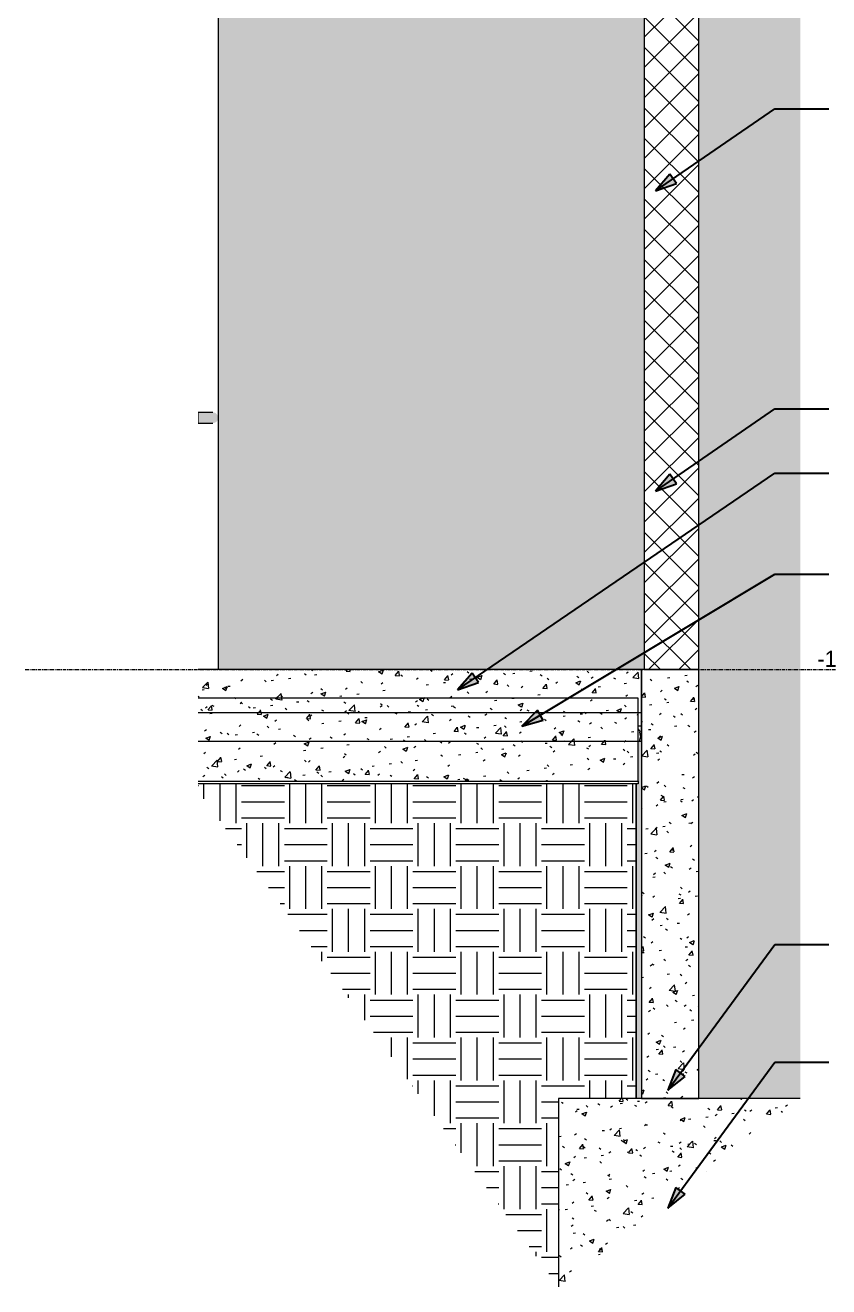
# Model space of a CAD drawing. Header units: inches. Extents: x -3674 to 3492, y -177 to 491.
# Drawn here: x -3673.6 to -3561.1, y -130.8 to 45.7 of the extents above; entities that cross this region are included whole.
import ezdxf

# ---------------------------------------------------------------- set-up
doc = ezdxf.new("R2010")
doc.units = ezdxf.units.IN
doc.header["$MEASUREMENT"] = 0
doc.linetypes.add('Grid Line 1_2_', pattern=[0.875, 0.5, -0.125, 0.125, -0.125])
for name, color, linetype, lineweight in [('0-2', 55, 'Continuous', 9), ('0-3', 90, 'Continuous', 5), ('A-FLOR-4', 192, 'Continuous', 9), ('A-FLOR-7', 7, 'Continuous', 9), ('A-FLOR-HRAL-1', 31, 'Continuous', 9), ('A-FLOR-HRAL-2', 55, 'Continuous', 9), ('A-FLOR-LEVL', 51, 'Continuous', 9), ('A-FLOR-LEVL-1', 51, 'Grid Line 1_2_', 9), ('A-FLOR-MCUT-1', 51, 'Continuous', 9), ('A-FLOR-PATT-1', 252, 'Continuous', 9), ('A-WALL-2', 7, 'Continuous', 9), ('A-WALL-PATT-1', 55, 'Continuous', 9), ('A-WALL-PATT-2', 252, 'Continuous', 9), ('C-TOPO', 7, 'Continuous', 9), ('C-TOPO-1', 252, 'Continuous', 9), ('C-TOPO-2', 55, 'Continuous', 9), ('G-ANNO-TEXT', 231, 'Continuous', 30), ('I-WALL-1', 55, 'Continuous', 9), ('S-BEAM-1', 55, 'Continuous', 9), ('S-BEAM-3', 7, 'Continuous', 9), ('S-BEAM-4', 252, 'Continuous', 9)]:
    doc.layers.add(name, color=color, linetype=linetype, lineweight=lineweight)
doc.styles.add('Century Gothic', font='ufonts.com_century-gothic.ttf', dxfattribs={"height": 2.25})
pattern_1 = [(50, (-3127.324, 138.832), (6.885997, -0.602097), [0.72, -7.92]), (355, (-3127.324, 138.832), (-1.331756, 7.22055), [0.576, -6.336]), (100.451, (-3126.75, 138.781), (5.55363, 6.61819), [0.612, -6.731]), (46.184, (-3127.324, 140.752), (10.24564, -1.58893), [1.08, -11.88]), (96.636, (-3126.47, 140.619), (8.97244, 9.35152), [0.918, -10.096]), (351.184, (-3127.324, 140.752), (8.9732, 9.35123), [0.864, -9.504]), (21, (-3126.364, 140.272), (5.730726, -3.865003), [0.72, -7.92]), (326, (-3126.364, 140.272), (2.33581, 6.96088), [0.576, -6.336]), (71.451, (-3125.886, 139.95), (8.065876, 3.09595), [0.612, -6.731]), (37.5, (-3127.324, 138.832), (0.116866, 3.195478), [0.317, -5.942, 0.317, -6.115, -6.36]), (37.5, (-3127.324, 138.832), (0.116866, 3.195478), [-12.691, 0.317, -6.043]), (7.5, (-3127.324, 138.832), (2.52543, 3.786025), [0.317, -3.35, 0.317, -5.798, -2.424]), (7.5, (-3127.324, 138.832), (2.52543, 3.786025), [-9.782, 0.317, -2.107]), (327.5, (-3129.465, 138.832), (5.124369, -0.216176), [0.317, -2.083, 0.317, -7.171, -9.936]), (327.5, (-3129.465, 138.832), (5.124369, -0.216176), [-9.888, 0.317, -9.619]), (317.5, (-3130.425, 138.832), (5.598326, 0.96141), [0.317, -2.803, 0.317, -4.656, -7.056]), (317.5, (-3130.425, 138.832), (5.598326, 0.96141), [-8.093, 0.317, -6.739])]
pattern_2 = [(0, (-3127.324, 138.832), (3.84, 0.96), [0.317, -2.563, 0.317, -2.563, -15.36]), (0, (-3127.324, 138.832), (3.84, 0.96), [-5.76, 0.317, -5.443, 0.317, -2.563, -6.72]), (0, (-3127.324, 138.832), (3.84, 0.96), [-14.4, 0.317, -1.603, 0.317, -4.483]), (120, (-3125.884, 139.312), (-2.7513844, 2.8455376), [0.317, -2.563, 0.317, -2.563, -15.36]), (120, (-3125.884, 139.312), (-2.7513844, 2.8455376), [-5.76, 0.317, -5.443, 0.317, -2.563, -6.72]), (120, (-3125.884, 139.312), (-2.7513844, 2.8455376), [-14.4, 0.317, -1.603, 0.317, -4.483]), (240, (-3125.404, 141.232), (-1.0886156, -3.8055376), [0.317, -2.563, 0.317, -2.563, -15.36]), (240, (-3125.404, 141.232), (-1.0886156, -3.8055376), [-5.76, 0.317, -5.443, 0.317, -2.563, -6.72]), (240, (-3125.404, 141.232), (-1.0886156, -3.8055376), [-14.4, 0.317, -1.603, 0.317, -4.483])]

# ---------------------------------------------------------------- blocks, each defined once
blk = doc.blocks.new('Top Rail Type - Top Rail_Internal_-2659697-WALL SECITON - ELEVATOR - NORTH WALL')
at = {"layer": 'A-FLOR-HRAL-1'}
h = blk.add_hatch(color=256, dxfattribs=at)
edge = h.paths.add_edge_path(flags=0)
edge.add_line((-3649.39, -9.18), (-3649.32, -9.18))
edge.add_line((-3649.32, -9.18), (-3649.32, -8.43))
edge.add_line((-3649.32, -8.43), (-3649.39, -8.44))
for points in [[(-3646.57, -9.18), (-3646.6, -8.98), (-3646.7, -8.77), (-3646.81, -8.64), (-3646.98, -8.52), (-3647.13, -8.46), (-3647.34, -8.43), (-3648.01, -8.43), (-3649.32, -8.43), (-3649.32, -9.18), (-3646.6, -9.18)], [(-3647.32, -9.93), (-3647.1, -9.89), (-3646.92, -9.81), (-3646.77, -9.69), (-3646.66, -9.52), (-3646.6, -9.37), (-3646.57, -9.18), (-3649.32, -9.18), (-3649.32, -9.93), (-3647.34, -9.93)]]:
    blk.add_hatch(color=256, dxfattribs=at).paths.add_polyline_path(points, flags=0)
h = blk.add_hatch(color=256, dxfattribs=at)
h.paths.add_polyline_path([(-3649.32, -9.9), (-3649.32, -9.18), (-3649.39, -9.18), (-3649.39, -9.9)], flags=0)
h.paths.add_polyline_path([(-3649.32, -9.93), (-3649.32, -9.93), (-3649.32, -9.9), (-3649.39, -9.92), (-3649.39, -9.93)], flags=0)
at = {"layer": 'A-FLOR-HRAL-2'}
for p, q in [((-3649.32, -8.43), (-3649.39, -8.43)), ((-3649.39, -9.93), (-3649.32, -9.93))]:
    blk.add_line(p, q, dxfattribs=at)
at = {"layer": 'A-FLOR-HRAL-2', "flags": 128}
for points in [[(-3649.32, 143.57), (-3649.24, 143.57), (-3649.16, 143.57), (-3649.08, 143.57), (-3649.01, 143.57), (-3648.93, 143.57), (-3648.85, 143.57), (-3648.77, 143.57), (-3648.69, 143.57), (-3648.62, 143.57), (-3648.54, 143.57), (-3648.47, 143.57), (-3648.46, 143.57)], [(-3647.62, 143.57), (-3647.6, 143.57), (-3647.56, 143.57), (-3647.52, 143.57), (-3647.49, 143.57), (-3647.46, 143.57), (-3647.43, 143.57), (-3647.41, 143.57), (-3647.39, 143.57), (-3647.37, 143.57), (-3647.35, 143.57), (-3647.34, 143.57)], [(-3647.32, 143.57), (-3647.29, 143.57), (-3647.26, 143.57), (-3647.23, 143.56), (-3647.2, 143.56), (-3647.17, 143.55), (-3647.15, 143.55), (-3647.12, 143.54), (-3647.09, 143.53), (-3647.06, 143.52), (-3647.03, 143.51), (-3647, 143.5), (-3646.98, 143.49), (-3646.95, 143.47), (-3646.93, 143.46), (-3646.9, 143.44), (-3646.88, 143.42), (-3646.85, 143.4), (-3646.83, 143.38), (-3646.81, 143.36), (-3646.79, 143.34), (-3646.77, 143.32), (-3646.75, 143.3), (-3646.73, 143.27), (-3646.71, 143.25), (-3646.69, 143.23), (-3646.68, 143.2), (-3646.66, 143.17), (-3646.65, 143.15), (-3646.64, 143.12), (-3646.62, 143.09), (-3646.61, 143.06), (-3646.61, 143.03), (-3646.6, 143.01), (-3646.59, 142.98), (-3646.58, 142.95), (-3646.58, 142.92), (-3646.58, 142.89), (-3646.57, 142.86), (-3646.57, 142.83)], [(-3648.38, 142.07), (-3648.45, 142.07), (-3648.53, 142.07), (-3648.6, 142.07), (-3648.67, 142.07), (-3648.75, 142.07), (-3648.83, 142.07), (-3648.91, 142.07), (-3648.98, 142.07), (-3649.06, 142.07), (-3649.14, 142.07), (-3649.22, 142.07), (-3649.3, 142.07), (-3649.32, 142.07)], [(-3647.34, 142.07), (-3647.35, 142.07), (-3647.36, 142.07), (-3647.38, 142.07), (-3647.4, 142.07), (-3647.43, 142.07), (-3647.45, 142.07), (-3647.48, 142.07), (-3647.51, 142.07), (-3647.55, 142.07), (-3647.57, 142.07)], [(-3646.57, 142.82), (-3646.57, 142.79), (-3646.58, 142.76), (-3646.58, 142.73), (-3646.58, 142.7), (-3646.59, 142.67), (-3646.6, 142.64), (-3646.6, 142.61), (-3646.61, 142.58), (-3646.62, 142.56), (-3646.63, 142.53), (-3646.65, 142.5), (-3646.66, 142.47), (-3646.67, 142.45), (-3646.69, 142.42), (-3646.7, 142.4), (-3646.72, 142.37), (-3646.74, 142.35), (-3646.76, 142.33), (-3646.78, 142.3), (-3646.8, 142.28), (-3646.82, 142.26), (-3646.85, 142.24), (-3646.87, 142.22), (-3646.89, 142.21), (-3646.92, 142.19), (-3646.94, 142.17), (-3646.97, 142.16), (-3647, 142.14), (-3647.02, 142.13), (-3647.05, 142.12), (-3647.08, 142.11), (-3647.11, 142.1), (-3647.14, 142.09), (-3647.17, 142.09), (-3647.2, 142.08), (-3647.23, 142.08), (-3647.26, 142.07), (-3647.29, 142.07), (-3647.32, 142.07)], [(-3647.32, -8.43), (-3647.33, -8.43), (-3647.33, -8.43), (-3647.34, -8.43), (-3647.35, -8.43), (-3647.36, -8.43), (-3647.38, -8.43), (-3647.4, -8.43), (-3647.43, -8.43), (-3647.45, -8.43), (-3647.48, -8.43), (-3647.51, -8.43), (-3647.55, -8.43), (-3647.59, -8.43), (-3647.63, -8.43), (-3647.67, -8.43), (-3647.72, -8.43), (-3647.77, -8.43), (-3647.82, -8.43), (-3647.87, -8.43), (-3647.93, -8.43), (-3647.99, -8.43), (-3648.05, -8.43), (-3648.11, -8.43), (-3648.18, -8.43), (-3648.24, -8.43), (-3648.31, -8.43), (-3648.38, -8.43), (-3648.45, -8.43), (-3648.53, -8.43), (-3648.6, -8.43), (-3648.67, -8.43), (-3648.75, -8.43), (-3648.83, -8.43), (-3648.91, -8.43), (-3648.98, -8.43), (-3649.06, -8.43), (-3649.14, -8.43), (-3649.22, -8.43), (-3649.3, -8.43), (-3649.32, -8.43)], [(-3649.32, -9.93), (-3649.24, -9.93), (-3649.16, -9.93), (-3649.08, -9.93), (-3649.01, -9.93), (-3648.93, -9.93), (-3648.85, -9.93), (-3648.77, -9.93), (-3648.69, -9.93), (-3648.62, -9.93), (-3648.54, -9.93), (-3648.47, -9.93), (-3648.4, -9.93), (-3648.33, -9.93), (-3648.26, -9.93), (-3648.19, -9.93), (-3648.13, -9.93), (-3648.07, -9.93), (-3648, -9.93), (-3647.95, -9.93), (-3647.89, -9.93), (-3647.83, -9.93), (-3647.78, -9.93), (-3647.73, -9.93), (-3647.69, -9.93), (-3647.64, -9.93), (-3647.6, -9.93), (-3647.56, -9.93), (-3647.52, -9.93), (-3647.49, -9.93), (-3647.46, -9.93), (-3647.43, -9.93), (-3647.41, -9.93), (-3647.39, -9.93), (-3647.37, -9.93), (-3647.35, -9.93), (-3647.34, -9.93), (-3647.33, -9.93), (-3647.33, -9.93), (-3647.32, -9.93), (-3647.32, -9.93)]]:
    blk.add_lwpolyline(points, dxfattribs=at)
blk = doc.blocks.new('CTR - 1st Phase -Stairs _ Elevators_rvt-6-WALL SECITON - ELEVATOR - NORTH WALL')
at = {"layer": 'I-WALL-1'}
blk.add_line((-3646.57, 94.32), (-3646.57, -44.43), dxfattribs=at)
at = {"layer": '0-2'}
blk.add_blockref('Top Rail Type - Top Rail_Internal_-2659697-WALL SECITON - ELEVATOR - NORTH WALL', (0, 0), dxfattribs=at)
blk = doc.blocks.new('Thickened Slab - TS-2094159-WALL SECITON - ELEVATOR - NORTH WALL')
at = {"layer": 'S-BEAM-4'}
h = blk.add_hatch(dxfattribs=at)
h.set_pattern_fill('FP_53', color=256, style=0, pattern_type=2)
h.set_pattern_definition(pattern_1)
h.paths.add_polyline_path([(-3649.39, -60.04), (-3587.82, -60.04), (-3587.82, -48.43), (-3649.39, -48.43), (-3649.39, -56.94)], flags=0)
at = {"layer": 'S-BEAM-1'}
for p, q in [((-3587.82, -60.43), (-3649.39, -60.43)), ((-3587.82, -60.04), (-3587.82, -60.43))]:
    blk.add_line(p, q, dxfattribs=at)
at = {"layer": 'S-BEAM-3'}
for p, q in [((-3587.82, -48.43), (-3649.39, -48.43)), ((-3587.82, -60.04), (-3587.82, -48.43)), ((-3649.39, -60.04), (-3587.82, -60.04))]:
    blk.add_line(p, q, dxfattribs=at)
blk = doc.blocks.new('CTR - 1st Phase - Structure_rvt-6-WALL SECITON - ELEVATOR - NORTH WALL')
at = {"layer": 'A-FLOR-PATT-1'}
h = blk.add_hatch(dxfattribs=at)
h.set_pattern_fill('FP_53', color=256, style=0, pattern_type=2)
h.set_pattern_definition(pattern_1)
edge = h.paths.add_edge_path(flags=0)
edge.add_line((-3565.11, -104.43), (-3598.95, -104.43))
edge.add_line((-3598.95, -104.43), (-3598.95, -130.79))
at = {"layer": 'A-WALL-PATT-1'}
h = blk.add_hatch(dxfattribs=at)
h.set_pattern_fill('FP_44', color=256, style=0, pattern_type=2)
h.set_pattern_definition(pattern_2)
h.paths.add_polyline_path([(-3606.3, -44.43), (-3599.32, -44.43), (-3599.32, 100.07), (-3648.82, 100.07), (-3648.82, 99.66), (-3649.39, 99.66), (-3649.39, 94.32), (-3646.57, 94.32), (-3646.57, -44.43), (-3607.26, -44.43)], flags=0)
h.paths.add_polyline_path([(-3599.32, 107.57), (-3599.32, 146.71), (-3649.39, 146.71), (-3649.39, 143.57), (-3635.87, 143.56), (-3635.72, 143.53), (-3635.55, 143.45), (-3635.42, 143.35), (-3635.3, 143.19), (-3635.22, 143.01), (-3635.2, 142.82), (-3635.23, 142.61), (-3635.32, 142.41), (-3635.43, 142.28), (-3635.57, 142.17), (-3635.75, 142.1), (-3636.02, 142.07), (-3636.38, 142.07), (-3638.87, 142.07), (-3649.39, 142.07), (-3649.39, 107.57), (-3607.26, 107.57)], flags=0)
h = blk.add_hatch(dxfattribs=at)
h.set_pattern_fill('FP_44', color=256, style=0, pattern_type=2)
h.set_pattern_definition(pattern_2)
h.paths.add_polyline_path([(-3565.78, -104.43), (-3565.11, -104.43), (-3565.11, 146.71), (-3579.32, 146.71), (-3579.32, -104.43), (-3566.1, -104.43)], flags=0)
h.paths.add_polyline_path([(-3588.07, -104.43), (-3587.32, -104.43), (-3587.32, -54.43), (-3587.82, -54.43), (-3587.82, -60.43), (-3588.07, -60.43), (-3588.07, -101.68)], flags=0)
h.paths.add_polyline_path([(-3599.32, -44.43), (-3586.95, -44.43), (-3586.95, 146.71), (-3599.32, 146.71), (-3599.32, 107.57), (-3587.32, 107.57), (-3587.32, 100.07), (-3599.32, 100.07), (-3599.32, -44.07)], flags=0)
at = {"layer": 'A-WALL-PATT-2'}
h = blk.add_hatch(dxfattribs=at)
h.set_pattern_fill('FP_49', color=256, style=0, pattern_type=2)
h.set_pattern_definition([(45, (-3127.324, 138.832), (-2.12132, 2.12132), []), (135, (-3127.324, 138.832), (-2.12132, -2.12132), [])])
h.paths.add_polyline_path([(-3586.18, -44.43), (-3579.32, -44.43), (-3579.32, 146.71), (-3586.95, 146.71), (-3586.95, -44.43)], flags=0)
h = blk.add_hatch(dxfattribs=at)
h.set_pattern_fill('FP_53', color=256, style=0, pattern_type=2)
h.set_pattern_definition(pattern_1)
h.paths.add_polyline_path([(-3587.32, -104.43), (-3579.32, -104.43), (-3579.32, -44.43), (-3587.32, -44.43), (-3587.32, -104.43)], flags=0)
at = {"layer": 'A-FLOR-7'}
for p, q in [((-3565.11, -104.43), (-3598.95, -104.43)), ((-3598.95, -104.43), (-3598.95, -130.79))]:
    blk.add_line(p, q, dxfattribs=at)
at = {"layer": 'A-WALL-2'}
for p, q in [((-3586.95, 146.71), (-3586.95, -44.43)), ((-3579.32, -44.43), (-3579.32, 146.71)), ((-3579.32, -44.43), (-3587.32, -44.43)), ((-3587.32, -44.43), (-3587.32, -104.43)), ((-3586.95, -44.43), (-3579.32, -44.43)), ((-3579.32, -104.43), (-3579.32, -44.43)), ((-3587.32, -104.43), (-3579.32, -104.43))]:
    blk.add_line(p, q, dxfattribs=at)
at = {"layer": '0-2'}
blk.add_blockref('Thickened Slab - TS-2094159-WALL SECITON - ELEVATOR - NORTH WALL', (0, 0), dxfattribs=at)
blk = doc.blocks.new('CTR  - Topography_rvt-6-WALL SECITON - ELEVATOR - NORTH WALL')
at = {"layer": 'C-TOPO-1'}
h = blk.add_hatch(dxfattribs=at)
h.set_pattern_fill('FP_52', color=256, style=0, pattern_type=2)
h.set_pattern_definition([(0, (-3127.324, 138.832), (6, 6), [6, -6]), (0, (-3127.324, 141.082), (6, 6), [6, -6]), (0, (-3127.324, 143.332), (6, 6), [6, -6]), (90, (-3126.574, 144.082), (-6, 6), [6, -6]), (90, (-3124.324, 144.082), (-6, 6), [6, -6]), (90, (-3122.074, 144.082), (-6, 6), [6, -6])])
edge = h.paths.add_edge_path(flags=0)
edge.add_line((-3598.95, -130.79), (-3598.95, -104.43))
edge.add_line((-3598.95, -104.43), (-3588.07, -104.43))
edge.add_line((-3588.07, -104.43), (-3588.07, -60.43))
edge.add_line((-3588.07, -60.43), (-3649.39, -60.43))
edge.add_line((-3649.39, -60.43), (-3649.39, -61.36))
at = {"layer": 'C-TOPO', "flags": 128}
for points in [[(-3588.07, -104.43), (-3588.07, -79.87), (-3588.07, -60.43)], [(-3588.07, -104.43), (-3588.07, -80.75), (-3588.07, -60.43)]]:
    blk.add_lwpolyline(points, dxfattribs=at)
at = {"layer": 'C-TOPO-2'}
for p, q in [((-3588.07, -60.43), (-3588.07, -80.75)), ((-3588.07, -60.43), (-3588.07, -79.87)), ((-3588.07, -79.87), (-3588.07, -104.43)), ((-3588.07, -80.75), (-3588.07, -104.43))]:
    blk.add_line(p, q, dxfattribs=at)

msp = doc.modelspace()

# ---------------------------------------------------------------- hatches: boundary and pattern name
at = {"layer": 'A-FLOR-PATT-1'}
h = msp.add_hatch(dxfattribs=at)
h.set_pattern_fill('FP_53', color=256, style=0, pattern_type=2)
h.set_pattern_definition(pattern_1)
h.paths.add_polyline_path([(-3649.39473, -50.43016), (-3649.39473, -48.43016), (-3587.82373, -48.43016), (-3587.82373, -50.43016), (-3587.32374, -50.43016), (-3587.32374, -44.43017), (-3649.39473, -44.43016), (-3649.39473, -50.43016)], flags=0)
h = msp.add_hatch(dxfattribs=at)
h.set_pattern_fill('FP_54', color=256, style=0, pattern_type=2)
h.set_pattern_definition([(212.005, (-3128.13, 140.847), (-40.310627, -26.8730086), [1.268, -125.493]), (213.69, (-3127.324, 141.385), (-13.43624, -13.436764), [0.969, -47.478]), (198.435, (-3126.921, 141.519), (-26.873024, -13.43654), [0.425, -42.065]), (180, (-3126.383, 141.519), (-2e-15, -13.437), [0.537, -12.899]), (161.565, (-3125.98, 141.385), (-13.436518, 1.2e-05), [0.425, -42.065]), (333.435, (-3125.846, 151.059), (13.43653, 1e-05), [0.601, -29.444]), (296.565, (-3125.98, 151.328), (13.43652, -13.436544), [0.3, -29.745]), (270, (-3125.98, 152), (13.437, 8e-16), [0.672, -12.765]), (186.34, (-3125.846, 143.266), (-107.492657, -13.436396), [1.217, -120.457]), (296.565, (-3122.89, 151.596), (13.43652, -13.436544), [0.3, -29.745]), (303.69, (-3123.158, 152), (13.436764, -13.43624), [0.484, -47.962]), (229.399, (-3121.009, 146.087), (-67.1828397, -80.6196216), [1.239, -122.641]), (243.435, (-3120.605, 146.894), (1e-05, -13.43653), [0.901, -29.144]), (213.69, (-3115.903, 145.416), (-13.43624, -13.436764), [0.484, -47.962]), (33.69, (-3119.934, 141.653), (13.43624, 13.436764), [0.484, -47.962]), (0, (-3120.202, 141.653), (0, 13.437), [0.269, -13.168]), (333.435, (-3120.471, 141.788), (13.43653, 1e-05), [0.3, -29.745]), (284.036, (-3120.605, 142.325), (13.436545, -40.30972), [0.554, -54.847]), (270, (-3120.605, 142.594), (13.437, 8e-16), [0.269, -13.168]), (243.435, (-3120.605, 142.863), (1e-05, -13.43653), [0.3, -29.745]), (135, (-3120.605, 142.997), (-13.43644, 9e-16), [0.19, -18.812]), (90, (-3120.605, 142.863), (-13.437, 8e-16), [0.134, -13.302]), (18.435, (-3115.768, 149.044), (26.873024, 13.436542), [0.85, -41.641]), (6.34, (-3114.962, 149.312), (107.492657, 13.436396), [1.217, -120.457]), (180, (-3115.499, 146.087), (-2e-15, -13.437), [0.806, -12.63]), (197.354, (-3113.35, 146.759), (-40.3099621, -13.4370921), [2.252, -222.987]), (198.435, (-3112.947, 146.894), (-26.873024, -13.436542), [0.425, -42.065]), (213.69, (-3112.543, 147.162), (-13.43624, -13.436764), [0.484, -47.962]), (251.565, (-3112.409, 147.565), (-1.2e-05, -13.436518), [0.425, -42.065]), (243.435, (-3112.275, 147.834), (1e-05, -13.43653), [0.3, -29.745]), (270, (-3112.275, 148.103), (13.437, 8e-16), [0.269, -13.168]), (293.199, (-3112.678, 149.044), (13.4363854, -26.872947), [1.023, -101.307]), (315, (-3113.081, 149.447), (13.43644, 0), [0.57, -18.432]), (0, (-3113.753, 149.447), (0, 13.437), [0.672, -12.765]), (341.565, (-3116.709, 146.222), (13.436518, -1.2e-05), [0.425, -42.065]), (303.69, (-3116.978, 146.625), (13.436764, -13.43624), [0.484, -47.962]), (279.462, (-3117.112, 147.431), (13.43628, -67.183201), [0.817, -80.915]), (270, (-3117.112, 148.237), (13.437, 8e-16), [0.806, -12.63]), (239.036, (-3116.709, 148.909), (-13.4372, -26.873257), [0.783, -77.565]), (188.13, (-3115.768, 149.044), (-80.6200966, -13.436299), [0.95, -94.061]), (116.565, (-3125.711, 148.64), (-13.43652, 13.436544), [0.3, -29.745]), (135, (-3125.443, 148.372), (-13.43644, 9e-16), [0.38, -18.622]), (168.69, (-3124.771, 148.237), (-13.436897, 0.000212), [0.685, -67.829]), (191.31, (-3124.099, 148.372), (-53.746592, -13.436568), [0.685, -67.829]), (194.036, (-3123.561, 148.506), (-40.30972, -13.436545), [0.554, -54.847]), (236.31, (-3123.293, 148.909), (-13.436194, -26.8733), [0.484, -47.962]), (236.31, (-3123.024, 149.312), (-13.436194, -26.8733), [0.484, -47.962]), (270, (-3123.024, 149.715), (13.437, 8e-16), [0.403, -13.034]), (291.801, (-3123.293, 150.387), (13.436166, -26.872997), [0.724, -71.635]), (116.565, (-3123.158, 147.565), (-13.43652, 13.436544), [0.601, -29.444]), (168.69, (-3122.487, 147.431), (-13.436897, 0.000212), [0.685, -67.829]), (194.036, (-3121.949, 147.565), (-40.30972, -13.436545), [0.554, -54.847]), (225, (-3121.546, 147.969), (9e-16, -13.43644), [0.57, -18.432]), (251.565, (-3121.412, 148.372), (-1.2e-05, -13.436518), [0.425, -42.065]), (296.565, (-3121.68, 148.909), (13.43652, -13.436544), [0.601, -29.444]), (315, (-3121.949, 149.178), (13.43644, 0), [0.38, -18.622]), (326.31, (-3122.352, 149.447), (26.8733, -13.436194), [0.484, -47.962]), (0, (-3122.621, 149.447), (0, 13.437), [0.269, -13.168]), (33.69, (-3123.024, 149.178), (13.43624, 13.436764), [0.484, -47.962]), (71.565, (-3123.158, 148.775), (1.2e-05, 13.436518), [0.425, -42.065]), (63.435, (-3123.293, 148.506), (-1e-05, 13.43653), [0.3, -29.745]), (71.565, (-3123.427, 148.103), (1.2e-05, 13.436518), [0.425, -42.065]), (104.036, (-3123.427, 147.565), (-13.436545, 40.30972), [0.554, -54.847]), (45, (-3123.696, 147.297), (0, 13.43644), [0.38, -18.622]), (18.435, (-3124.099, 147.162), (26.873024, 13.43654), [0.425, -42.065]), (0, (-3124.771, 147.162), (0, 13.437), [0.672, -12.765]), (14.036, (-3125.308, 147.028), (40.30972, 13.436545), [0.554, -54.847]), (341.565, (-3125.711, 147.162), (13.436518, -1.2e-05), [0.425, -42.065]), (270, (-3125.711, 147.565), (13.437, 8e-16), [0.403, -13.034]), (225, (-3125.308, 147.969), (9e-16, -13.43644), [0.57, -18.432]), (198.435, (-3124.502, 148.237), (-26.873024, -13.43654), [0.85, -41.641]), (180, (-3123.83, 148.237), (-2e-15, -13.437), [0.672, -12.765]), (153.435, (-3123.561, 148.103), (-13.43653, -1e-05), [0.3, -29.745]), (206.565, (-3118.456, 145.953), (-13.436544, -13.43652), [0.3, -29.745]), (146.31, (-3118.052, 145.684), (-26.8733, 13.436194), [0.484, -47.962]), (119.745, (-3117.515, 144.744), (-40.3105597, 67.1832064), [1.083, -107.246]), (95.711, (-3117.381, 143.4), (-13.4375424, 120.930058), [1.35, -133.686]), (90, (-3117.381, 143.266), (-13.437, 8e-16), [0.134, -13.302]), (63.435, (-3117.515, 142.997), (-1e-05, 13.43653), [0.3, -29.745]), (26.565, (-3117.784, 142.863), (13.436544, 13.43652), [0.3, -29.745]), (0, (-3118.187, 142.863), (0, 13.437), [0.403, -13.034]), (0, (-3118.321, 142.863), (0, 13.437), [0.134, -13.302]), (0, (-3118.59, 142.863), (0, 13.437), [0.269, -13.168]), (326.31, (-3118.993, 143.131), (26.8733, -13.436194), [0.484, -47.962]), (333.435, (-3119.262, 143.266), (13.43653, 1e-05), [0.3, -29.745]), (284.036, (-3119.396, 143.803), (13.436545, -40.30972), [0.554, -54.847]), (270, (-3119.396, 144.072), (13.437, 8e-16), [0.269, -13.168]), (270, (-3119.396, 144.475), (13.437, 8e-16), [0.403, -13.034]), (258.69, (-3119.262, 145.147), (-0.000212, -13.436897), [0.685, -67.829]), (231.34, (-3118.724, 145.819), (-40.3101895, -53.745816), [0.86, -85.176]), (270, (-3115.903, 145.55), (13.437, 8e-16), [0.134, -13.302]), (270, (-3115.903, 145.684), (13.437, 8e-16), [0.134, -13.302]), (326.31, (-3116.306, 145.953), (26.8733, -13.436194), [0.484, -47.962]), (333.435, (-3117.112, 146.356), (13.43653, 1e-05), [0.901, -29.144]), (0, (-3117.784, 146.356), (0, 13.437), [0.672, -12.765]), (63.435, (-3117.918, 146.087), (-1e-05, 13.43653), [0.3, -29.745]), (90, (-3117.918, 145.55), (-13.437, 8e-16), [0.537, -12.899]), (135, (-3117.515, 145.147), (-13.43644, 9e-16), [0.57, -18.432]), (161.565, (-3117.112, 145.013), (-13.436518, 1.2e-05), [0.425, -42.065]), (180, (-3116.709, 145.013), (-2e-15, -13.437), [0.403, -13.034]), (198.435, (-3116.306, 145.147), (-26.873024, -13.436542), [0.425, -42.065]), (351.87, (-3121.546, 152.403), (13.437009, -0.000259), [1.9, -93.111]), (14.036, (-3122.083, 152.268), (40.30972, 13.436545), [0.554, -54.847]), (53.13, (-3122.487, 151.731), (26.873672, 40.309752), [0.672, -66.511]), (95.194, (-3122.352, 150.253), (-13.4351326, 134.3664647), [1.484, -146.928]), (101.31, (-3122.218, 149.581), (-13.436568, 53.746592), [0.685, -67.829]), (143.13, (-3121.68, 149.178), (-40.309752, 26.873672), [0.672, -66.511]), (161.565, (-3121.277, 149.044), (-13.436518, 1.2e-05), [0.425, -42.065]), (198.435, (-3120.874, 149.178), (-26.873024, -13.436542), [0.425, -42.065]), (225, (-3120.202, 149.85), (9e-16, -13.43644), [0.95, -18.052]), (228.814, (-3119.262, 150.925), (-80.6198072, -94.0561774), [1.428, -141.405]), (251.565, (-3119.127, 151.328), (-1.2e-05, -13.436518), [0.425, -42.065]), (270, (-3119.127, 151.462), (13.437, 8e-16), [0.134, -13.302]), (288.435, (-3119.262, 151.865), (13.436542, -26.873024), [0.425, -42.065]), (326.31, (-3119.665, 152.134), (26.8733, -13.436194), [0.484, -47.962]), (90, (-3125.846, 148.909), (-13.437, 8e-16), [0.941, -12.496]), (338.199, (-3123.965, 150.656), (40.309912, -13.436441), [0.724, -71.635]), (0, (-3124.771, 150.656), (0, 13.437), [0.806, -12.63]), (30.964, (-3125.443, 150.253), (40.310285, 26.873314), [0.783, -77.565]), (45, (-3125.846, 149.85), (0, 13.43644), [0.57, -18.432]), (90, (-3127.996, 144.609), (-13.437, 8e-16), [0.941, -12.496]), (116.565, (-3127.592, 143.803), (-13.43652, 13.436544), [0.901, -29.144]), (153.435, (-3126.786, 143.4), (-13.43653, -1e-05), [0.901, -29.144]), (180, (-3126.114, 143.4), (-2e-15, -13.437), [0.672, -12.765]), (218.66, (-3125.443, 143.938), (-13.436833, -13.436298), [0.86, -85.176]), (231.34, (-3124.905, 144.609), (-40.3101895, -53.745816), [0.86, -85.176]), (213.69, (-3124.099, 145.147), (-13.43624, -13.436764), [0.969, -47.478]), (239.036, (-3123.696, 145.819), (-13.4372, -26.873257), [0.783, -77.565]), (270, (-3123.696, 146.087), (13.437, 8e-16), [0.269, -13.168]), (270, (-3123.696, 146.491), (13.437, 8e-16), [0.403, -13.034]), (315, (-3124.099, 146.894), (13.43644, 0), [0.57, -18.432]), (350.538, (-3124.905, 147.028), (13.436822, 7.6e-05), [0.817, -80.915]), (14.036, (-3125.98, 146.759), (40.30972, 13.436545), [1.108, -54.293]), (18.435, (-3127.189, 146.356), (26.873024, 13.43654), [1.275, -41.216]), (45, (-3127.592, 145.953), (0, 13.43644), [0.57, -18.432]), (45, (-3127.996, 145.55), (0, 13.43644), [0.57, -18.432]), (108.435, (-3125.04, 142.594), (-13.43654, 26.873024), [0.85, -41.641]), (126.87, (-3124.636, 142.056), (-13.436224, 13.436576), [0.672, -66.511]), (146.31, (-3124.233, 141.788), (-26.8733, 13.436194), [0.484, -47.962]), (161.565, (-3123.83, 141.653), (-13.436518, 1.2e-05), [0.425, -42.065]), (135, (-3123.427, 141.25), (-13.43644, 9e-16), [0.57, -18.432]), (161.565, (-3123.024, 141.116), (-13.436518, 1.2e-05), [0.425, -42.065]), (180, (-3122.621, 141.116), (-2e-15, -13.437), [0.403, -13.034]), (206.565, (-3122.352, 141.25), (-13.436544, -13.43652), [0.3, -29.745]), (206.565, (-3121.815, 141.519), (-13.436544, -13.43652), [0.601, -29.444]), (189.462, (-3121.009, 141.653), (-67.183201, -13.43628), [0.817, -80.915]), (243.435, (-3120.74, 142.191), (1e-05, -13.43653), [0.601, -29.444]), (270, (-3120.74, 142.325), (13.437, 8e-16), [0.134, -13.302]), (270, (-3120.74, 142.594), (13.437, 8e-16), [0.269, -13.168]), (326.31, (-3121.143, 143.4), (26.8733, -13.436194), [0.484, -47.962]), (327.995, (-3122.218, 144.072), (67.1829352, -40.309468), [1.268, -125.493]), (329.036, (-3122.89, 144.475), (26.873257, -13.4372), [0.783, -77.565]), (341.565, (-3123.696, 144.744), (13.436518, -1.2e-05), [0.85, -41.641]), (0, (-3124.233, 144.744), (0, 13.437), [0.537, -12.899]), (33.69, (-3124.636, 144.475), (13.43624, 13.436764), [0.484, -47.962]), (53.13, (-3125.04, 143.938), (26.873672, 40.309752), [0.672, -66.511]), (63.435, (-3125.308, 143.4), (-1e-05, 13.43653), [0.601, -29.444]), (225, (-3119.127, 142.325), (9e-16, -13.43644), [0.57, -18.432]), (236.31, (-3118.859, 142.728), (-13.436194, -26.8733), [0.484, -47.962]), (270, (-3118.859, 142.863), (13.437, 8e-16), [0.134, -13.302]), (315, (-3119.127, 143.131), (13.43644, 0), [0.38, -18.622]), (333.435, (-3119.665, 143.4), (13.43653, 1e-05), [0.601, -29.444]), (18.435, (-3120.471, 143.131), (26.873024, 13.436542), [0.85, -41.641]), (75.964, (-3120.605, 142.594), (-0.0003, 13.436231), [0.554, -54.847]), (71.565, (-3126.652, 140.041), (1.2e-05, 13.436518), [0.425, -42.065]), (135, (-3126.383, 139.772), (-13.43644, 9e-16), [0.38, -18.622]), (146.31, (-3125.98, 139.504), (-26.8733, 13.436194), [0.484, -47.962]), (153.435, (-3125.443, 139.235), (-13.43653, -1e-05), [0.601, -29.444]), (180, (-3125.308, 139.235), (-2e-15, -13.437), [0.134, -13.302]), (161.565, (-3124.905, 139.1), (-13.436518, 1.2e-05), [0.425, -42.065]), (180, (-3124.368, 139.1), (-2e-15, -13.437), [0.537, -12.899]), (198.435, (-3123.965, 139.235), (-26.873024, -13.43654), [0.425, -42.065]), (210.964, (-3123.293, 139.638), (-40.310285, -26.873314), [0.783, -77.565]), (206.565, (-3123.024, 139.772), (-13.436544, -13.43652), [0.3, -29.745]), (251.565, (-3122.89, 140.175), (-1.2e-05, -13.436518), [0.425, -42.065]), (303.69, (-3123.158, 140.578), (13.436764, -13.43624), [0.484, -47.962]), (306.87, (-3123.561, 141.116), (13.436224, -13.436576), [0.672, -66.511]), (323.13, (-3124.099, 141.519), (40.309752, -26.873672), [0.672, -66.511]), (345.964, (-3124.636, 141.653), (13.436231, 0.0003), [0.554, -54.847]), (18.435, (-3125.04, 141.519), (26.873024, 13.43654), [0.425, -42.065]), (30.964, (-3125.711, 141.116), (40.310285, 26.873314), [0.783, -77.565]), (39.806, (-3126.518, 140.444), (13.436602, 13.436291), [1.049, -103.894]), (135, (-3122.487, 139.235), (-13.43644, 9e-16), [0.19, -18.812]), (153.435, (-3122.218, 139.1), (-13.43653, -1e-05), [0.3, -29.745]), (191.31, (-3121.546, 139.235), (-53.746592, -13.436568), [0.685, -67.829]), (165.964, (-3121.009, 139.1), (-13.436231, -0.0003), [0.554, -54.847]), (175.236, (-3119.396, 138.966), (-13.4364265, -8.2e-05), [1.618, -160.181]), (206.565, (-3119.127, 139.1), (-13.436544, -13.43652), [0.3, -29.745]), (225, (-3118.859, 139.369), (9e-16, -13.43644), [0.38, -18.622]), (270, (-3118.859, 140.041), (13.437, 8e-16), [0.672, -12.765]), (270, (-3118.859, 140.444), (13.437, 8e-16), [0.403, -13.034]), (308.66, (-3119.396, 141.116), (13.436298, -13.436833), [0.86, -85.176]), (338.199, (-3120.068, 141.385), (40.309912, -13.436441), [0.724, -71.635]), (348.69, (-3120.74, 141.519), (13.436897, -0.000212), [0.685, -67.829]), (18.435, (-3121.949, 141.116), (26.873024, 13.43654), [1.275, -41.216]), (36.87, (-3122.487, 140.713), (13.436576, 13.436224), [0.672, -66.511]), (68.199, (-3122.755, 140.041), (13.436441, 40.309912), [0.724, -71.635]), (101.31, (-3122.621, 139.369), (-13.436568, 53.746592), [0.685, -67.829]), (348.69, (-3123.83, 152.134), (13.436897, -0.000212), [0.685, -67.829]), (354.806, (-3125.308, 152.268), (13.4361385, -0.000352), [1.484, -146.928]), (0, (-3125.711, 152.268), (0, 13.437), [0.403, -13.034]), (45, (-3125.98, 152), (0, 13.43644), [0.38, -18.622]), (180, (-3124.905, 150.79), (-2e-15, -13.437), [0.403, -13.034]), (188.13, (-3123.965, 150.925), (-80.6200966, -13.436299), [0.95, -94.061]), (172.875, (-3122.89, 150.79), (-13.436807, -0.000376), [1.083, -107.246]), (225, (-3122.755, 150.925), (9e-16, -13.43644), [0.19, -18.812]), (270, (-3122.755, 151.328), (13.437, 8e-16), [0.403, -13.034]), (161.565, (-3118.456, 151.731), (-13.436518, 1.2e-05), [0.425, -42.065]), (180, (-3117.918, 151.731), (-2e-15, -13.437), [0.537, -12.899]), (198.435, (-3117.515, 151.865), (-26.873024, -13.436542), [0.425, -42.065]), (170.538, (-3116.709, 151.731), (-13.436822, -7.6e-05), [0.817, -80.915]), (213.69, (-3116.306, 152), (-13.43624, -13.436764), [0.484, -47.962]), (270, (-3116.306, 152.134), (13.437, 8e-16), [0.134, -13.302]), (296.565, (-3116.44, 152.403), (13.43652, -13.436544), [0.3, -29.745]), (341.565, (-3117.246, 152.671), (13.436518, -1.2e-05), [0.85, -41.641]), (341.565, (-3118.052, 152.94), (13.436518, -1.2e-05), [0.85, -41.641]), (14.036, (-3118.59, 152.806), (40.30972, 13.436545), [0.554, -54.847]), (45, (-3118.993, 152.403), (0, 13.43644), [0.57, -18.432]), (104.036, (-3118.859, 151.865), (-13.436545, 40.30972), [0.554, -54.847]), (0, (-3129.339, 140.175), (0, 13.437), [0.134, -13.302]), (315, (-3129.608, 140.444), (13.43644, 0), [0.38, -18.622]), (274.764, (-3129.742, 142.056), (13.437683, -147.8026), [1.618, -160.181]), (255.964, (-3129.608, 142.594), (0.0003, -13.436231), [0.554, -54.847]), (225, (-3129.339, 142.863), (9e-16, -13.43644), [0.38, -18.622]), (198.435, (-3128.13, 143.266), (-26.873024, -13.43654), [1.275, -41.216]), (180, (-3127.996, 143.266), (-2e-15, -13.437), [0.134, -13.302]), (171.87, (-3127.055, 143.131), (-13.437009, 0.000259), [0.95, -94.061]), (146.31, (-3125.443, 142.997), (-26.8733, 13.436194), [0.484, -47.962]), (108.435, (-3125.174, 142.191), (-13.43654, 26.873024), [0.85, -41.641]), (90, (-3125.174, 142.056), (-13.437, 8e-16), [0.134, -13.302]), (71.565, (-3125.308, 141.653), (1.2e-05, 13.436518), [0.425, -42.065]), (26.565, (-3125.577, 141.519), (13.436544, 13.43652), [0.3, -29.745]), (18.435, (-3125.98, 141.385), (26.873024, 13.43654), [0.425, -42.065]), (126.87, (-3118.724, 140.444), (-13.436224, 13.436576), [0.672, -66.511]), (123.69, (-3118.456, 140.041), (-13.436764, 13.43624), [0.484, -47.962]), (149.036, (-3117.784, 139.638), (-26.873257, 13.4372), [0.783, -77.565]), (168.69, (-3117.112, 139.504), (-13.436897, 0.000212), [0.685, -67.829]), (213.69, (-3116.709, 139.772), (-13.43624, -13.436764), [0.484, -47.962]), (251.565, (-3116.574, 140.175), (-1.2e-05, -13.436518), [0.425, -42.065]), (270, (-3116.574, 140.31), (13.437, 8e-16), [0.134, -13.302]), (279.462, (-3116.709, 141.116), (13.43628, -67.183201), [0.817, -80.915]), (243.435, (-3116.574, 141.385), (1e-05, -13.43653), [0.3, -29.745]), (270, (-3116.574, 141.519), (13.437, 8e-16), [0.134, -13.302]), (296.565, (-3116.978, 142.325), (13.43652, -13.436544), [0.901, -29.144]), (329.036, (-3117.649, 142.728), (26.873257, -13.4372), [0.783, -77.565]), (8.13, (-3118.59, 142.594), (80.6200966, 13.436299), [0.95, -94.061]), (45, (-3119.127, 142.056), (0, 13.43644), [0.76, -18.242]), (45, (-3119.396, 141.788), (0, 13.43644), [0.38, -18.622]), (90, (-3119.396, 141.385), (-13.437, 8e-16), [0.403, -13.034]), (123.69, (-3119.127, 140.982), (-13.436764, 13.43624), [0.484, -47.962]), (101.31, (-3117.112, 143.4), (-13.436568, 53.746592), [0.685, -67.829]), (108.435, (-3116.978, 142.997), (-13.436542, 26.873024), [0.425, -42.065]), (135, (-3116.843, 142.863), (-13.43644, 9e-16), [0.19, -18.812]), (180, (-3116.44, 142.863), (-2e-15, -13.437), [0.403, -13.034]), (213.69, (-3116.037, 143.131), (-13.43624, -13.436764), [0.484, -47.962]), (187.125, (-3114.962, 143.266), (-94.0566594, -13.437028), [1.083, -107.246]), (236.31, (-3114.693, 143.669), (-13.436194, -26.8733), [0.484, -47.962]), (270, (-3114.693, 143.803), (13.437, 8e-16), [0.134, -13.302]), (288.435, (-3114.828, 144.206), (13.436542, -26.873024), [0.425, -42.065]), (285.945, (-3115.096, 145.147), (13.4366066, -40.309649), [0.978, -96.842]), (315, (-3115.365, 145.416), (13.43644, 0), [0.38, -18.622]), (18.435, (-3115.768, 145.281), (26.873024, 13.436542), [0.425, -42.065]), (29.745, (-3116.709, 144.744), (67.1832064, 40.3105597), [1.083, -107.246]), (18.435, (-3117.112, 144.609), (26.873024, 13.436542), [0.425, -42.065]), (75.964, (-3117.246, 144.072), (-0.0003, 13.436231), [0.554, -54.847]), (180, (-3121.143, 147.565), (-2e-15, -13.437), [0.403, -13.034]), (180, (-3120.874, 147.565), (-2e-15, -13.437), [0.269, -13.168]), (135, (-3120.605, 147.297), (-13.43644, 9e-16), [0.38, -18.622]), (90, (-3120.605, 146.894), (-13.437, 8e-16), [0.403, -13.034]), (26.565, (-3122.621, 144.744), (13.436544, 13.43652), [0.901, -29.144]), (341.565, (-3123.024, 144.878), (13.436518, -1.2e-05), [0.425, -42.065]), (300.964, (-3123.427, 145.55), (26.873314, -40.310285), [0.783, -77.565]), (71.565, (-3120.874, 145.953), (1.2e-05, 13.436518), [0.425, -42.065]), (90, (-3120.874, 145.281), (-13.437, 8e-16), [0.672, -12.765]), (123.69, (-3120.605, 144.878), (-13.436764, 13.43624), [0.484, -47.962]), (153.435, (-3120.068, 144.609), (-13.43653, -1e-05), [0.601, -29.444]), (198.435, (-3119.665, 144.744), (-26.873024, -13.436542), [0.425, -42.065]), (243.435, (-3119.53, 145.013), (1e-05, -13.43653), [0.3, -29.745]), (255.964, (-3119.396, 145.55), (0.0003, -13.436231), [0.554, -54.847]), (251.565, (-3119.262, 145.953), (-1.2e-05, -13.436518), [0.425, -42.065]), (291.801, (-3119.53, 146.625), (13.436166, -26.872997), [0.724, -71.635]), (323.13, (-3120.068, 147.028), (40.309752, -26.873672), [0.672, -66.511]), (18.435, (-3120.471, 146.894), (26.873024, 13.436542), [0.425, -42.065]), (63.435, (-3120.74, 146.356), (-1e-05, 13.43653), [0.601, -29.444]), (135, (-3121.815, 143.938), (-13.43644, 9e-16), [0.57, -18.432]), (149.036, (-3121.143, 143.535), (-26.873257, 13.4372), [0.783, -77.565]), (146.31, (-3120.74, 143.266), (-26.8733, 13.436194), [0.484, -47.962]), (180, (-3120.471, 143.266), (-2e-15, -13.437), [0.269, -13.168]), (210.964, (-3119.799, 143.669), (-40.310285, -26.873314), [0.783, -77.565]), (243.435, (-3119.665, 143.938), (1e-05, -13.43653), [0.3, -29.745]), (303.69, (-3119.934, 144.341), (13.436764, -13.43624), [0.484, -47.962]), (321.34, (-3120.605, 144.878), (53.745816, -40.3101895), [0.86, -85.176]), (345.964, (-3121.143, 145.013), (13.436231, 0.0003), [0.554, -54.847]), (11.31, (-3121.815, 144.878), (53.746592, 13.436568), [0.685, -67.829]), (26.565, (-3122.083, 144.744), (13.436544, 13.43652), [0.3, -29.745]), (71.565, (-3122.218, 144.341), (1.2e-05, 13.436518), [0.425, -42.065]), (15.945, (-3122.487, 147.297), (40.309649, 13.4366066), [0.978, -96.842]), (29.745, (-3123.427, 146.759), (67.1832064, 40.3105597), [1.083, -107.246]), (63.435, (-3123.561, 146.491), (-1e-05, 13.43653), [0.3, -29.745]), (90, (-3123.561, 146.087), (-13.437, 8e-16), [0.403, -13.034]), (104.036, (-3123.427, 145.55), (-13.436545, 40.30972), [0.554, -54.847]), (120.964, (-3123.024, 144.878), (-26.873314, 40.310285), [0.783, -77.565]), (153.435, (-3115.499, 152), (-13.43653, -1e-05), [0.3, -29.745]), (180, (-3115.231, 152), (-2e-15, -13.437), [0.269, -13.168]), (209.745, (-3114.29, 152.537), (-67.1832064, -40.3105597), [1.083, -107.246]), (225, (-3113.753, 153.075), (9e-16, -13.43644), [0.76, -18.242]), (239.036, (-3113.35, 153.746), (-13.4372, -26.873257), [0.783, -77.565]), (239.036, (-3112.947, 154.418), (-13.4372, -26.873257), [0.783, -77.565]), (270, (-3112.947, 154.553), (13.437, 8e-16), [0.134, -13.302]), (333.435, (-3113.215, 154.687), (13.43653, 1e-05), [0.3, -29.745]), (0, (-3113.618, 154.687), (0, 13.437), [0.403, -13.034]), (45, (-3114.021, 154.284), (0, 13.43644), [0.57, -18.432]), (26.565, (-3115.634, 153.478), (13.436544, 13.43652), [1.803, -28.243]), (30.964, (-3116.306, 153.075), (40.310285, 26.873314), [0.783, -77.565]), (90, (-3116.306, 152.806), (-13.437, 8e-16), [0.269, -13.168]), (128.66, (-3115.768, 152.134), (-13.436298, 13.436833), [0.86, -85.176]), (255.964, (-3117.246, 147.7), (0.0003, -13.436231), [0.554, -54.847]), (281.31, (-3117.381, 148.372), (13.436568, -53.746592), [0.685, -67.829]), (309.806, (-3118.052, 149.178), (13.436291, -13.436602), [1.049, -103.894]), (329.036, (-3118.724, 149.581), (26.873257, -13.4372), [0.783, -77.565]), (345.964, (-3119.262, 149.715), (13.436231, 0.0003), [0.554, -54.847]), (0, (-3119.799, 149.715), (0, 13.437), [0.537, -12.899]), (26.565, (-3120.337, 149.447), (13.436544, 13.43652), [0.601, -29.444]), (45, (-3120.74, 149.044), (0, 13.43644), [0.57, -18.432]), (53.13, (-3121.143, 148.506), (26.873672, 40.309752), [0.672, -66.511]), (90, (-3121.143, 148.103), (-13.437, 8e-16), [0.403, -13.034]), (135, (-3120.74, 147.7), (-13.43644, 9e-16), [0.57, -18.432]), (144.462, (-3119.799, 147.028), (-40.3095313, 26.8733096), [1.156, -114.43]), (135, (-3119.127, 146.356), (-13.43644, 9e-16), [0.95, -18.052]), (153.435, (-3118.59, 146.087), (-13.43653, -1e-05), [0.601, -29.444]), (206.565, (-3118.052, 146.356), (-13.436544, -13.43652), [0.601, -29.444]), (230.194, (-3117.381, 147.162), (-53.747184, -67.182341), [1.049, -103.894]), (66.801, (-3119.127, 150.387), (26.8740486, 67.1828756), [1.023, -101.307]), (90, (-3119.127, 149.984), (-13.437, 8e-16), [0.403, -13.034]), (153.435, (-3118.859, 149.85), (-13.43653, -1e-05), [0.3, -29.745]), (153.435, (-3118.321, 149.581), (-13.43653, -1e-05), [0.601, -29.444]), (149.036, (-3117.649, 149.178), (-26.873257, 13.4372), [0.783, -77.565]), (180, (-3116.978, 149.178), (-2e-15, -13.437), [0.672, -12.765]), (180, (-3116.171, 149.178), (-2e-15, -13.437), [0.806, -12.63]), (213.69, (-3115.768, 149.447), (-13.43624, -13.436764), [0.484, -47.962]), (243.435, (-3115.499, 149.984), (1e-05, -13.43653), [0.601, -29.444]), (277.125, (-3115.634, 151.059), (13.437028, -94.0566594), [1.083, -107.246]), (315, (-3115.903, 151.328), (13.43644, 0), [0.38, -18.622]), (341.565, (-3116.306, 151.462), (13.436518, -1.2e-05), [0.425, -42.065]), (352.875, (-3117.381, 151.596), (13.436807, 0.000376), [1.083, -107.246]), (0, (-3118.052, 151.596), (0, 13.437), [0.672, -12.765]), (21.801, (-3118.724, 151.328), (26.872997, 13.436166), [0.724, -71.635]), (90, (-3112.678, 150.656), (-13.437, 8e-16), [0.537, -12.899]), (90, (-3112.678, 150.118), (-13.437, 8e-16), [0.537, -12.899]), (56.31, (-3112.947, 149.715), (13.436194, 26.8733), [0.484, -47.962]), (18.435, (-3113.35, 149.581), (26.873024, 13.436542), [0.425, -42.065]), (0, (-3114.693, 149.581), (0, 13.437), [1.344, -12.093]), (341.565, (-3115.096, 149.715), (13.436518, -1.2e-05), [0.425, -42.065]), (296.565, (-3115.231, 149.984), (13.43652, -13.436544), [0.3, -29.745]), (278.13, (-3115.365, 150.925), (13.436299, -80.6200966), [0.95, -94.061]), (270, (-3115.365, 151.059), (13.437, 8e-16), [0.134, -13.302]), (251.565, (-3115.231, 151.462), (-1.2e-05, -13.436518), [0.425, -42.065]), (225, (-3114.828, 151.865), (9e-16, -13.43644), [0.57, -18.432]), (218.66, (-3114.156, 152.403), (-13.436833, -13.436298), [0.86, -85.176]), (225, (-3113.753, 152.806), (9e-16, -13.43644), [0.57, -18.432]), (206.565, (-3113.484, 152.94), (-13.436544, -13.43652), [0.3, -29.745]), (180, (-3113.215, 152.94), (-2e-15, -13.437), [0.269, -13.168]), (123.69, (-3112.947, 152.537), (-13.436764, 13.43624), [0.484, -47.962]), (108.435, (-3112.812, 152.134), (-13.436542, 26.873024), [0.425, -42.065]), (98.13, (-3112.678, 151.193), (-13.436299, 80.6200966), [0.95, -94.061])])
h.paths.add_polyline_path([(-3587.82373, -54.43016), (-3587.32374, -54.43016), (-3587.32374, -50.43017), (-3587.82373, -50.43016), (-3587.82373, -54.42154)], flags=0)
at = {"layer": 'G-ANNO-TEXT'}
for points in [[(-3585.38647, 22.55169), (-3582.45963, 23.59081), (-3583.37131, 24.91502)], [(-3585.38647, -19.44831), (-3582.45963, -18.40919), (-3583.37131, -17.08498)], [(-3613.07525, -47.25579), (-3610.14436, -46.22814), (-3611.05085, -44.90037)], [(-3604.06189, -52.34869), (-3601.07712, -51.49001), (-3601.90635, -50.11266)], [(-3583.63633, -103.28736), (-3581.2156, -101.34153), (-3582.51283, -100.39186)], [(-3583.63633, -119.78736), (-3581.2156, -117.84153), (-3582.51283, -116.89186)]]:
    msp.add_hatch(color=256, dxfattribs=at).paths.add_polyline_path(points, flags=0)

# ---------------------------------------------------------------- linework, layer by layer
at = {"layer": 'A-FLOR-4'}
for p, q in [((-3587.32374, -44.43016), (-3649.39473, -44.43016)), ((-3587.32374, -54.43016), (-3587.32374, -44.43016)), ((-3649.39473, -54.43016), (-3587.32374, -54.43016))]:
    msp.add_line(p, q, dxfattribs=at)
at = {"layer": 'A-FLOR-LEVL-1'}
msp.add_line((-3673.58223, -44.43016), (-3530.43222, -44.43016), dxfattribs=at)
at = {"layer": 'A-FLOR-MCUT-1'}
msp.add_line((-3649.39473, -50.43016), (-3587.32374, -50.43016), dxfattribs=at)
at = {"layer": 'G-ANNO-TEXT'}
for p, q in [((-3585.38647, 22.55169), (-3568.69034, 34.04659)), ((-3568.69034, 34.04659), (-3561.12863, 34.04659)), ((-3583.37131, 24.91502), (-3585.38647, 22.55169)), ((-3582.45963, 23.59081), (-3583.37131, 24.91502)), ((-3585.38647, 22.55169), (-3582.45963, 23.59081)), ((-3585.38647, -19.44831), (-3568.69034, -7.95341)), ((-3568.69034, -7.95341), (-3561.12863, -7.95341)), ((-3613.07525, -47.25579), (-3568.69034, -16.95341)), ((-3583.37131, -17.08498), (-3585.38647, -19.44831)), ((-3582.45963, -18.40919), (-3583.37131, -17.08498)), ((-3568.69034, -16.95341), (-3561.12863, -16.95341)), ((-3585.38647, -19.44831), (-3582.45963, -18.40919)), ((-3604.06189, -52.34869), (-3568.69034, -31.05337)), ((-3568.69034, -31.05337), (-3561.12863, -31.05337)), ((-3611.05085, -44.90037), (-3613.07525, -47.25579)), ((-3610.14436, -46.22814), (-3611.05085, -44.90037)), ((-3613.07525, -47.25579), (-3610.14436, -46.22814)), ((-3601.90635, -50.11266), (-3604.06189, -52.34869)), ((-3601.07712, -51.49001), (-3601.90635, -50.11266)), ((-3604.06189, -52.34869), (-3601.07712, -51.49001)), ((-3583.63633, -103.28736), (-3568.69034, -82.87146)), ((-3568.69034, -82.87146), (-3561.12863, -82.87146)), ((-3583.63633, -119.78736), (-3568.69034, -99.37146)), ((-3582.51283, -100.39186), (-3583.63633, -103.28736)), ((-3581.2156, -101.34153), (-3582.51283, -100.39186)), ((-3568.69034, -99.37146), (-3561.12863, -99.37146)), ((-3583.63633, -103.28736), (-3581.2156, -101.34153)), ((-3582.51283, -116.89186), (-3583.63633, -119.78736)), ((-3583.63633, -119.78736), (-3581.2156, -117.84153)), ((-3581.2156, -117.84153), (-3582.51283, -116.89186))]:
    msp.add_line(p, q, dxfattribs=at)

# ---------------------------------------------------------------- block references
at = {"layer": '0-3'}
for name in ['CTR - 1st Phase - Structure_rvt-6-WALL SECITON - ELEVATOR - NORTH WALL', 'CTR - 1st Phase -Stairs _ Elevators_rvt-6-WALL SECITON - ELEVATOR - NORTH WALL', 'CTR  - Topography_rvt-6-WALL SECITON - ELEVATOR - NORTH WALL']:
    msp.add_blockref(name, (0, 0), dxfattribs=at)

# ---------------------------------------------------------------- texts
at = {"layer": 'A-FLOR-LEVL', "insert": (-3562.71229, -41.79246), "char_height": 2.25, "width": 35.67825, "attachment_point": 1, "style": 'Century Gothic'}
msp.add_mtext('-12\' - 8" - BASEMENT', dxfattribs=at)

doc.saveas('drawing.dxf')
